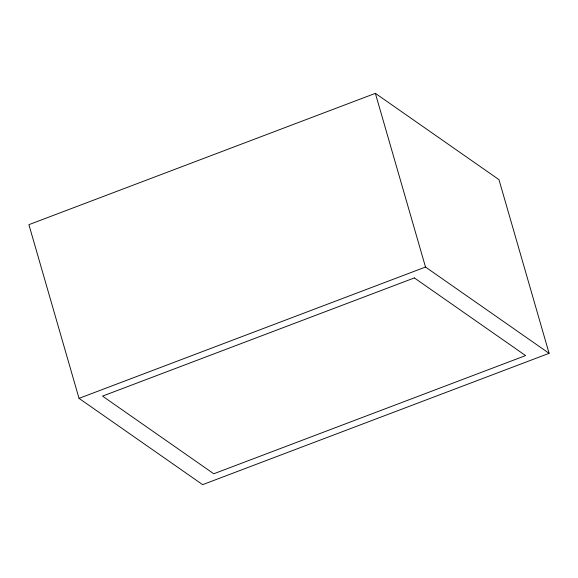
<?xml version="1.0" encoding="UTF-8"?>
<svg xmlns="http://www.w3.org/2000/svg" width="578" height="578" viewBox="0 0 578 578"><rect width="100%" height="100%" fill="white"/><g stroke="black" fill="none" stroke-linecap="round" stroke-linejoin="round"><path stroke-width="0.87" d="M375.368 93.347L28.9 224.669L79.034 398.365L202.632 484.653L549.1 353.331L498.966 179.635L375.368 93.347L425.502 267.043L549.1 353.331M79.034 398.365L425.502 267.043M414.361 277.924L102.537 396.111L213.773 473.772L525.597 355.586L414.361 277.924"/></g></svg>
